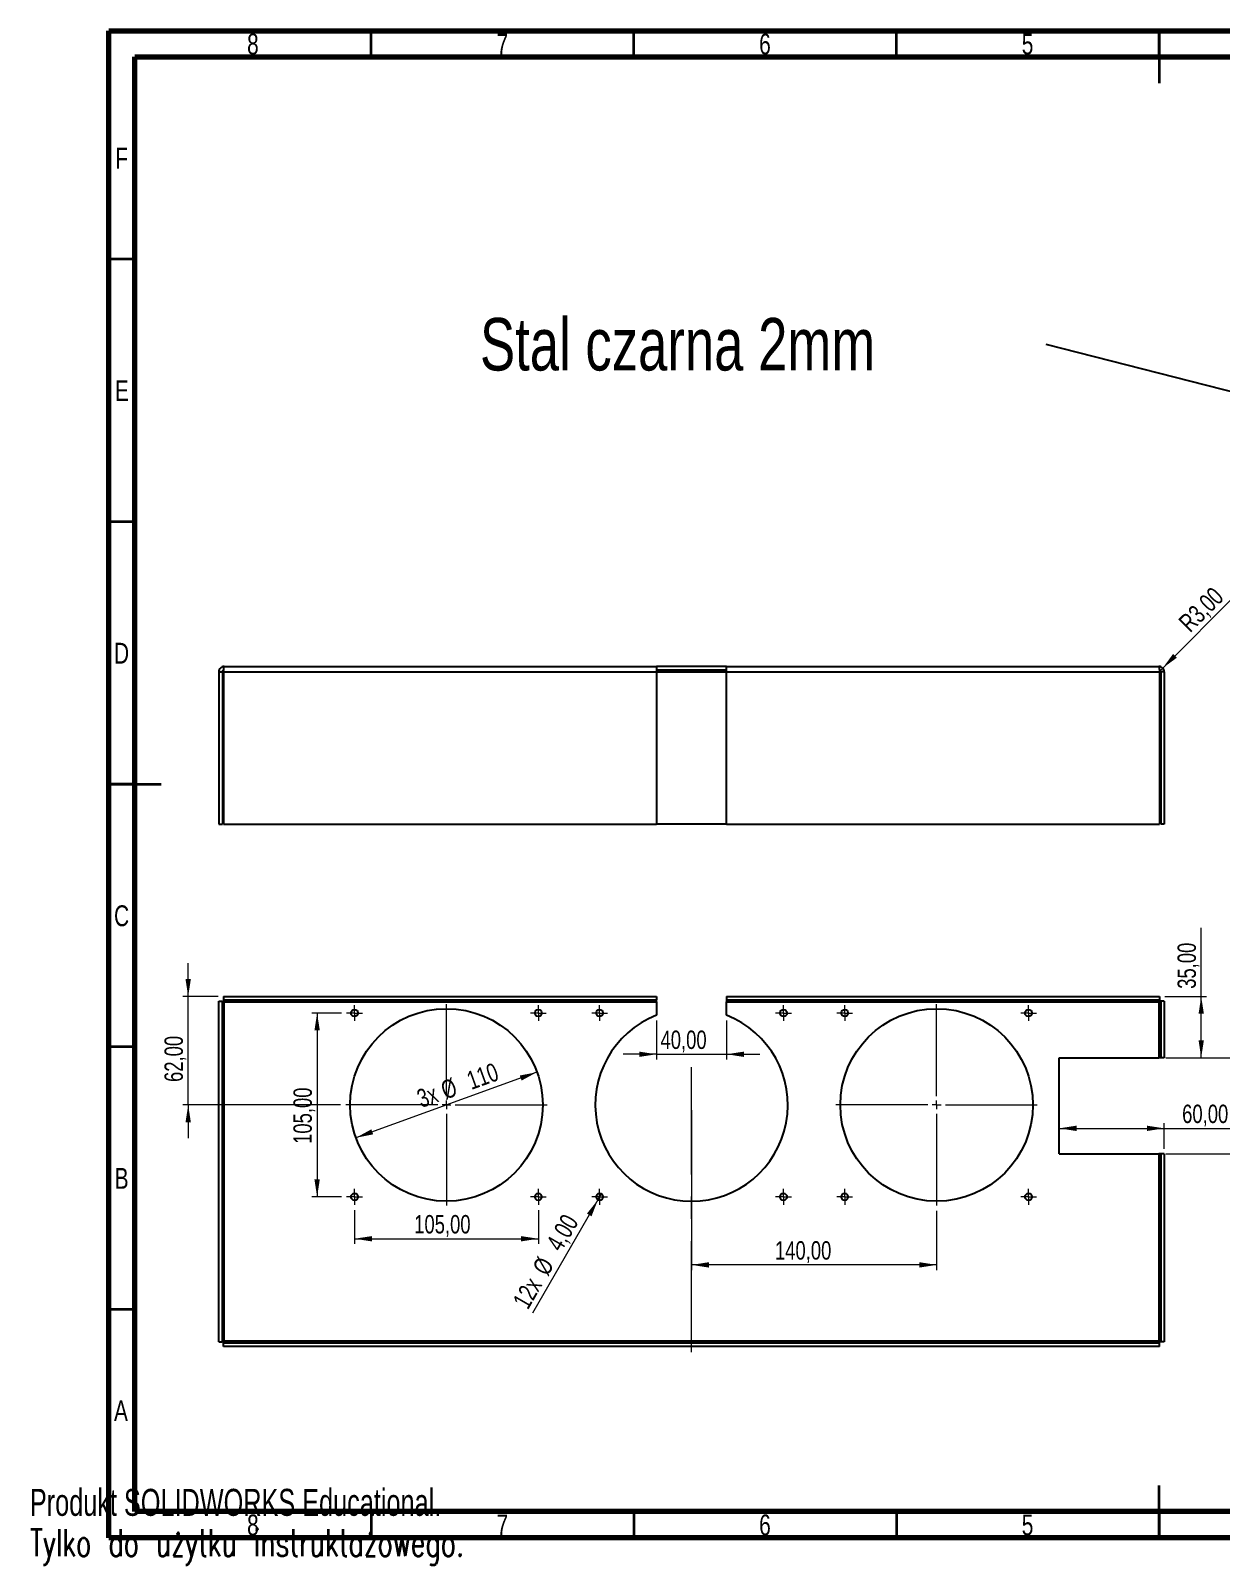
# Model space of a CAD drawing. Header units: millimetres. Extents: x 0 to 415, y 0 to 292.
# Drawn here: x 0.2 to 226.7, y -0.2 to 292 of the extents above; entities that cross this region are included whole.
import ezdxf

# ---------------------------------------------------------------- set-up
doc = ezdxf.new("R2010")
doc.units = ezdxf.units.MM
doc.linetypes.add('CENTERX2', pattern=[20.32, 12.7, -2.54, 2.54, -2.54])
doc.styles.add('SLDTEXTSTYLE0', font='TXT', dxfattribs={"width": 0.75})
doc.styles.add('SLDTEXTSTYLE3', font='TXT', dxfattribs={"width": 0.7})
doc.styles.add('SLDTEXTSTYLE4', font='TXT', dxfattribs={"width": 0.7, "bigfont": 'bigfont'})
doc.dimstyles.new('SLDDIMSTYLE0', dxfattribs={"dimtxt": 3.5, "dimasz": 3.302, "dimexe": 0, "dimexo": 0.0625, "dimgap": 0.875, "dimtad": 1, "dimlfac": 3, "dimrnd": 1e-09, "dimzin": 12, "dimdsep": 46, "dimtxsty": 'SLDTEXTSTYLE0', "dimsah": 1, "dimcen": 0, "dimadec": 0, "dimazin": 3, "dimtfac": 1, "dimtofl": 0, "dimtmove": 0, "dimatfit": 3, "dimfxl": 1, "dimfrac": 2, "dimtolj": 1, "dimtzin": 12, "dimarcsym": 0})
doc.dimstyles.new('SLDDIMSTYLE1', dxfattribs={"dimtxt": 3.5, "dimasz": 3.302, "dimexe": 0, "dimexo": 0.0625, "dimgap": 0.875, "dimtad": 1, "dimlfac": 3, "dimrnd": 1e-09, "dimzin": 12, "dimdsep": 46, "dimtxsty": 'SLDTEXTSTYLE0', "dimsah": 1, "dimcen": 0.09, "dimadec": 0, "dimazin": 3, "dimtfac": 1, "dimtofl": 0, "dimtmove": 0, "dimatfit": 3, "dimfxl": 1, "dimfrac": 2, "dimtolj": 1, "dimtzin": 12, "dimarcsym": 0})
doc.dimstyles.new('SLDDIMSTYLE2', dxfattribs={"dimtxt": 0.18, "dimasz": 3.302, "dimexe": 0, "dimexo": 0.0625, "dimgap": 0, "dimtad": 0, "dimtih": 1, "dimtoh": 1, "dimdec": 0, "dimrnd": 1e-09, "dimzin": 0, "dimdsep": 46, "dimtxsty": 'Standard', "dimsah": 1, "dimcen": 0.09, "dimadec": 0, "dimazin": 0, "dimtfac": 3.302, "dimtdec": 0, "dimtofl": 0, "dimtmove": 0, "dimatfit": 3, "dimfxl": 1, "dimfrac": 2, "dimtolj": 1, "dimtzin": 0, "dimarcsym": 0})
doc.dimstyles.new('SLDDIMSTYLE3', dxfattribs={"dimtxt": 3.5, "dimasz": 3.302, "dimexe": 0, "dimexo": 0.0625, "dimgap": 0.875, "dimtad": 1, "dimdec": 0, "dimlfac": 3, "dimrnd": 1e-09, "dimzin": 12, "dimdsep": 46, "dimtxsty": 'SLDTEXTSTYLE0', "dimsah": 1, "dimcen": 0, "dimadec": 0, "dimazin": 3, "dimtfac": 1, "dimtdec": 0, "dimtmove": 0, "dimatfit": 3, "dimfxl": 1, "dimfrac": 2, "dimtolj": 1, "dimtzin": 12, "dimarcsym": 0})
doc.dimstyles.new('SLDDIMSTYLE4', dxfattribs={"dimtxt": 3.5, "dimasz": 3.302, "dimexe": 0, "dimexo": 0.0625, "dimgap": 0.875, "dimtad": 1, "dimlfac": 3, "dimrnd": 1e-09, "dimzin": 12, "dimdsep": 46, "dimtxsty": 'SLDTEXTSTYLE0', "dimsah": 1, "dimcen": 0.09, "dimadec": 0, "dimazin": 3, "dimtfac": 1, "dimtmove": 0, "dimatfit": 0, "dimfxl": 1, "dimfrac": 2, "dimtolj": 1, "dimtzin": 12, "dimarcsym": 0})
doc.dimstyles.new('SLDDIMSTYLE5', dxfattribs={"dimtxt": 3.5, "dimasz": 3.302, "dimexe": 0, "dimexo": 0.0625, "dimgap": 0.875, "dimtad": 1, "dimlfac": 3, "dimrnd": 1e-09, "dimzin": 12, "dimdsep": 46, "dimtxsty": 'SLDTEXTSTYLE0', "dimblk1": 'NONE', "dimsah": 1, "dimcen": 0, "dimadec": 0, "dimazin": 3, "dimtfac": 1, "dimtmove": 0, "dimatfit": 3, "dimldrblk": 'NONE', "dimfxl": 1, "dimfrac": 2, "dimtolj": 1, "dimtzin": 12, "dimarcsym": 0})

# ---------------------------------------------------------------- blocks, each defined once
blk = doc.blocks.new('_D')
at = {"color": 7, "linetype": 'Continuous', "lineweight": 0}
for q in [(230.01, 184.95), (214.98, 169.92)]:
    blk.add_line((215.69, 170.62), q, dxfattribs=at)
at = {"color": 7, "linetype": 'Continuous', "lineweight": 18}
blk.add_solid([(215.69, 170.62), (218.38, 172.6), (217.66, 173.32)], dxfattribs=at)
at = {"color": 7, "linetype": 'Continuous', "lineweight": 18, "insert": (218.45, 179.7), "char_height": 3.5, "attachment_point": 1, "rotation": 45, "style": 'SLDTEXTSTYLE0'}
blk.add_mtext('R3,00', dxfattribs=at)
blk = doc.blocks.new('SW_NOTE_0_2')
at = {"color": 0, "linetype": 'Continuous', "lineweight": 0, "insert": (-107.81, 5.04), "char_height": 10, "attachment_point": 1, "style": 'SLDTEXTSTYLE0'}
blk.add_mtext('Stal czarna 2mm', dxfattribs=at)
blk = doc.blocks.new('_D_2')
at = {"color": 7, "linetype": 'Continuous', "lineweight": 0}
blk.add_line((96.55, 93.68), (62.08, 81.19), dxfattribs=at)
at = {"color": 7, "linetype": 'Continuous', "lineweight": 18}
for points in [[(96.55, 93.68), (93.27, 93.03), (93.62, 92.08)], [(62.08, 81.19), (65.36, 81.84), (65.01, 82.79)]]:
    blk.add_solid(points, dxfattribs=at)
at = {"color": 7, "linetype": 'Continuous', "lineweight": 18, "char_height": 3.5, "attachment_point": 1, "rotation": 19.9199, "style": 'SLDTEXTSTYLE0'}
for s, insert in [('110', (82.85, 93.57)), ('3x', (73.35, 90.13)), ('%%c', (77.91, 91.72))]:
    blk.add_mtext(s, dxfattribs=dict(at, insert=insert))
blk = doc.blocks.new('_D_3')
at = {"color": 7, "linetype": 'Continuous', "lineweight": 0}
for p, q in [((61.81, 67.43), (61.81, 60.96)), ((96.81, 67.43), (96.81, 60.96)), ((61.81, 61.96), (96.81, 61.96))]:
    blk.add_line(p, q, dxfattribs=at)
at = {"color": 7, "linetype": 'Continuous', "lineweight": 18}
for points in [[(61.81, 61.96), (65.12, 61.45), (65.12, 62.46)], [(96.81, 61.96), (93.51, 62.46), (93.51, 61.45)]]:
    blk.add_solid(points, dxfattribs=at)
at = {"color": 7, "linetype": 'Continuous', "lineweight": 18, "insert": (73.17, 66.47), "char_height": 3.5, "attachment_point": 1, "style": 'SLDTEXTSTYLE0'}
blk.add_mtext('105,00', dxfattribs=at)
blk = doc.blocks.new('_D_4')
at = {"color": 7, "linetype": 'Continuous', "lineweight": 0}
for p, q in [((59.31, 104.93), (53.69, 104.93)), ((54.69, 104.93), (54.69, 69.93)), ((59.31, 69.93), (53.69, 69.93))]:
    blk.add_line(p, q, dxfattribs=at)
at = {"color": 7, "linetype": 'Continuous', "lineweight": 18}
for points in [[(54.69, 104.93), (54.18, 101.63), (55.2, 101.63)], [(54.69, 69.93), (55.2, 73.24), (54.18, 73.24)]]:
    blk.add_solid(points, dxfattribs=at)
at = {"color": 7, "linetype": 'Continuous', "lineweight": 18, "insert": (50.18, 80.02), "char_height": 3.5, "attachment_point": 1, "rotation": 90, "style": 'SLDTEXTSTYLE0'}
blk.add_mtext('105,00', dxfattribs=at)
blk = doc.blocks.new('_D_5')
at = {"color": 7, "linetype": 'Continuous', "lineweight": 0}
for p, q in [((125.98, 86.43), (125.98, 55.98)), ((172.65, 67.27), (172.65, 55.98)), ((172.65, 56.98), (125.98, 56.98))]:
    blk.add_line(p, q, dxfattribs=at)
at = {"color": 7, "linetype": 'Continuous', "lineweight": 18}
for points in [[(125.98, 56.98), (129.28, 56.47), (129.28, 57.49)], [(172.65, 56.98), (169.35, 57.49), (169.35, 56.47)]]:
    blk.add_solid(points, dxfattribs=at)
at = {"color": 7, "linetype": 'Continuous', "lineweight": 18, "insert": (141.86, 61.49), "char_height": 3.5, "attachment_point": 1, "style": 'SLDTEXTSTYLE0'}
blk.add_mtext('140,00', dxfattribs=at)
blk = doc.blocks.new('_D_6')
at = {"color": 7, "linetype": 'Continuous', "lineweight": 0}
for p, q in [((119.31, 103.51), (119.31, 96.09)), ((132.65, 103.51), (132.65, 96.09)), ((119.31, 97.09), (112.96, 97.09)), ((119.31, 97.09), (132.65, 97.09)), ((132.65, 97.09), (139, 97.09))]:
    blk.add_line(p, q, dxfattribs=at)
at = {"color": 7, "linetype": 'Continuous', "lineweight": 18}
for points in [[(119.31, 97.09), (116.01, 97.59), (116.01, 96.58)], [(132.65, 97.09), (135.95, 96.58), (135.95, 97.59)]]:
    blk.add_solid(points, dxfattribs=at)
at = {"color": 7, "linetype": 'Continuous', "lineweight": 18, "insert": (120.07, 101.6), "char_height": 3.5, "attachment_point": 1, "style": 'SLDTEXTSTYLE0'}
blk.add_mtext('40,00', dxfattribs=at)
blk = doc.blocks.new('_D_7')
at = {"color": 7, "linetype": 'Continuous', "lineweight": 0}
for q in [(108.81, 70.51), (95.69, 47.79)]:
    blk.add_line((108.15, 69.36), q, dxfattribs=at)
at = {"color": 7, "linetype": 'Continuous', "lineweight": 18}
blk.add_solid([(108.15, 69.36), (106.06, 66.75), (106.94, 66.24)], dxfattribs=at)
at = {"color": 7, "linetype": 'Continuous', "lineweight": 18, "char_height": 3.5, "attachment_point": 1, "rotation": 60, "style": 'SLDTEXTSTYLE0'}
for s, insert in [('4,00', (98.13, 61.04)), ('%%c', (95.53, 56.44)), ('12x', (91.78, 50.05))]:
    blk.add_mtext(s, dxfattribs=dict(at, insert=insert))
blk = doc.blocks.new('_None')
blk = doc.blocks.new('_D_8')
at = {"color": 7, "linetype": 'Continuous', "lineweight": 0}
for p, q in [((195.98, 82.98), (215.98, 82.98)), ((215.98, 79.1), (215.98, 83.98)), ((215.98, 82.98), (231.03, 82.98))]:
    blk.add_line(p, q, dxfattribs=at)
at = {"color": 7, "linetype": 'Continuous', "lineweight": 18}
for points in [[(195.98, 82.98), (199.28, 82.47), (199.28, 83.49)], [(215.98, 82.98), (212.68, 83.49), (212.68, 82.47)]]:
    blk.add_solid(points, dxfattribs=at)
at = {"color": 7, "linetype": 'Continuous', "lineweight": 18, "insert": (219.39, 87.49), "char_height": 3.5, "attachment_point": 1, "style": 'SLDTEXTSTYLE0'}
blk.add_mtext('60,00', dxfattribs=at)
blk = doc.blocks.new('_D_9')
at = {"color": 7, "linetype": 'Continuous', "lineweight": 0}
for p, q in [((234.19, 96.43), (234.19, 108.94)), ((216.31, 96.43), (235.19, 96.43)), ((234.19, 78.1), (234.19, 96.43)), ((216.31, 78.1), (235.19, 78.1))]:
    blk.add_line(p, q, dxfattribs=at)
at = {"color": 7, "linetype": 'Continuous', "lineweight": 18}
for points in [[(234.19, 96.43), (233.68, 93.13), (234.69, 93.13)], [(234.19, 78.1), (234.69, 81.4), (233.68, 81.4)]]:
    blk.add_solid(points, dxfattribs=at)
at = {"color": 7, "linetype": 'Continuous', "lineweight": 18, "insert": (229.67, 97.3), "char_height": 3.5, "attachment_point": 1, "rotation": 90, "style": 'SLDTEXTSTYLE0'}
blk.add_mtext('55,00', dxfattribs=at)
blk = doc.blocks.new('_D_10')
at = {"color": 7, "linetype": 'Continuous', "lineweight": 0}
for p, q in [((223.02, 108.1), (223.02, 121.19)), ((216.08, 108.1), (224.02, 108.1)), ((223.02, 96.43), (223.02, 108.1)), ((216.31, 96.43), (224.02, 96.43))]:
    blk.add_line(p, q, dxfattribs=at)
at = {"color": 7, "linetype": 'Continuous', "lineweight": 18}
for points in [[(223.02, 108.1), (222.52, 104.8), (223.53, 104.8)], [(223.02, 96.43), (223.53, 99.74), (222.52, 99.74)]]:
    blk.add_solid(points, dxfattribs=at)
at = {"color": 7, "linetype": 'Continuous', "lineweight": 18, "insert": (218.51, 109.55), "char_height": 3.5, "attachment_point": 1, "rotation": 90, "style": 'SLDTEXTSTYLE0'}
blk.add_mtext('35,00', dxfattribs=at)
blk = doc.blocks.new('_D_11')
at = {"color": 7, "linetype": 'Continuous', "lineweight": 0}
for p, q in [((30.14, 108.1), (30.14, 114.45)), ((35.88, 108.1), (29.14, 108.1)), ((30.14, 87.43), (30.14, 108.1)), ((59.15, 87.43), (29.14, 87.43)), ((30.14, 87.43), (30.14, 81.08))]:
    blk.add_line(p, q, dxfattribs=at)
at = {"color": 7, "linetype": 'Continuous', "lineweight": 18}
for points in [[(30.14, 108.1), (30.65, 111.4), (29.63, 111.4)], [(30.14, 87.43), (29.63, 84.13), (30.65, 84.13)]]:
    blk.add_solid(points, dxfattribs=at)
at = {"color": 7, "linetype": 'Continuous', "lineweight": 18, "insert": (25.63, 91.81), "char_height": 3.5, "attachment_point": 1, "rotation": 90, "style": 'SLDTEXTSTYLE0'}
blk.add_mtext('62,00', dxfattribs=at)
blk = doc.blocks.new('SW_CENTERMARKSYMBOL_0')
at = {"color": 0, "linetype": 'Continuous', "lineweight": 18}
for p, q in [((0, 1.67), (0, 19.17)), ((-1.67, 0), (-19.17, 0)), ((0, 0), (-0.83, 0)), ((0, 0), (0, 0.83)), ((0, 0), (0, -0.83)), ((0, 0), (0.83, 0)), ((1.67, 0), (19.17, 0)), ((0, -1.67), (0, -19.17))]:
    blk.add_line(p, q, dxfattribs=at)
blk = doc.blocks.new('SW_CENTERMARKSYMBOL_1')
at = {"color": 0, "linetype": 'Continuous', "lineweight": 18}
for p, q in [((0, 1.67), (0, 19.17)), ((-1.67, 0), (-19.17, 0)), ((0, 0), (-0.83, 0)), ((0, 0), (0, 0.83)), ((0, 0), (0, -0.83)), ((0, 0), (0.83, 0)), ((1.67, 0), (19.17, 0)), ((0, -1.67), (0, -19.17))]:
    blk.add_line(p, q, dxfattribs=at)
blk = doc.blocks.new('SW_CENTERMARKSYMBOL_2')
at = {"color": 0, "linetype": 'Continuous', "lineweight": 18}
for p, q in [((-0.83, 0), (-1.5, 0)), ((0, 0), (-0.83, 0)), ((0, 0.83), (0, 1.5)), ((0, 0), (0, 0.83)), ((0, 0), (0, -0.83)), ((0, 0), (0.83, 0)), ((0.83, 0), (1.5, 0)), ((0, -0.83), (0, -1.5))]:
    blk.add_line(p, q, dxfattribs=at)
blk = doc.blocks.new('SW_CENTERMARKSYMBOL_3')
at = {"color": 0, "linetype": 'Continuous', "lineweight": 18}
for p, q in [((-0.83, 0), (-1.5, 0)), ((0, 0), (-0.83, 0)), ((0, 0.83), (0, 1.5)), ((0, 0), (0, 0.83)), ((0, 0), (0, -0.83)), ((0, 0), (0.83, 0)), ((0.83, 0), (1.5, 0)), ((0, -0.83), (0, -1.5))]:
    blk.add_line(p, q, dxfattribs=at)
blk = doc.blocks.new('SW_CENTERMARKSYMBOL_4')
at = {"color": 0, "linetype": 'Continuous', "lineweight": 18}
for p, q in [((-0.83, 0), (-1.5, 0)), ((0, 0), (-0.83, 0)), ((0, 0.83), (0, 1.5)), ((0, 0), (0, 0.83)), ((0, 0), (0, -0.83)), ((0, 0), (0.83, 0)), ((0.83, 0), (1.5, 0)), ((0, -0.83), (0, -1.5))]:
    blk.add_line(p, q, dxfattribs=at)
blk = doc.blocks.new('SW_CENTERMARKSYMBOL_5')
at = {"color": 0, "linetype": 'Continuous', "lineweight": 18}
for p, q in [((-0.83, 0), (-1.5, 0)), ((0, 0), (-0.83, 0)), ((0, 0.83), (0, 1.5)), ((0, 0), (0, 0.83)), ((0, 0), (0, -0.83)), ((0, 0), (0.83, 0)), ((0.83, 0), (1.5, 0)), ((0, -0.83), (0, -1.5))]:
    blk.add_line(p, q, dxfattribs=at)
blk = doc.blocks.new('SW_CENTERMARKSYMBOL_6')
at = {"color": 0, "linetype": 'Continuous', "lineweight": 18}
for p, q in [((-0.83, 0), (-1.5, 0)), ((0, 0), (-0.83, 0)), ((0, 0.83), (0, 1.5)), ((0, 0), (0, 0.83)), ((0, 0), (0, -0.83)), ((0, 0), (0.83, 0)), ((0.83, 0), (1.5, 0)), ((0, -0.83), (0, -1.5))]:
    blk.add_line(p, q, dxfattribs=at)
blk = doc.blocks.new('SW_CENTERMARKSYMBOL_7')
at = {"color": 0, "linetype": 'Continuous', "lineweight": 18}
for p, q in [((-0.83, 0), (-1.5, 0)), ((0, 0), (-0.83, 0)), ((0, 0.83), (0, 1.5)), ((0, 0), (0, 0.83)), ((0, 0), (0, -0.83)), ((0, 0), (0.83, 0)), ((0.83, 0), (1.5, 0)), ((0, -0.83), (0, -1.5))]:
    blk.add_line(p, q, dxfattribs=at)
blk = doc.blocks.new('SW_CENTERMARKSYMBOL_8')
at = {"color": 0, "linetype": 'Continuous', "lineweight": 18}
for p, q in [((-0.83, 0), (-1.5, 0)), ((0, 0), (-0.83, 0)), ((0, 0.83), (0, 1.5)), ((0, 0), (0, 0.83)), ((0, 0), (0, -0.83)), ((0, 0), (0.83, 0)), ((0.83, 0), (1.5, 0)), ((0, -0.83), (0, -1.5))]:
    blk.add_line(p, q, dxfattribs=at)
blk = doc.blocks.new('SW_CENTERMARKSYMBOL_9')
at = {"color": 0, "linetype": 'Continuous', "lineweight": 18}
for p, q in [((-0.83, 0), (-1.5, 0)), ((0, 0), (-0.83, 0)), ((0, 0.83), (0, 1.5)), ((0, 0), (0, 0.83)), ((0, 0), (0, -0.83)), ((0, 0), (0.83, 0)), ((0.83, 0), (1.5, 0)), ((0, -0.83), (0, -1.5))]:
    blk.add_line(p, q, dxfattribs=at)
blk = doc.blocks.new('SW_CENTERMARKSYMBOL_10')
at = {"color": 0, "linetype": 'Continuous', "lineweight": 18}
for p, q in [((-0.83, 0), (-1.5, 0)), ((0, 0), (-0.83, 0)), ((0, 0.83), (0, 1.5)), ((0, 0), (0, 0.83)), ((0, 0), (0, -0.83)), ((0, 0), (0.83, 0)), ((0.83, 0), (1.5, 0)), ((0, -0.83), (0, -1.5))]:
    blk.add_line(p, q, dxfattribs=at)
blk = doc.blocks.new('SW_CENTERMARKSYMBOL_11')
at = {"color": 0, "linetype": 'Continuous', "lineweight": 18}
for p, q in [((-0.83, 0), (-1.5, 0)), ((0, 0), (-0.83, 0)), ((0, 0.83), (0, 1.5)), ((0, 0), (0, 0.83)), ((0, 0), (0, -0.83)), ((0, 0), (0.83, 0)), ((0.83, 0), (1.5, 0)), ((0, -0.83), (0, -1.5))]:
    blk.add_line(p, q, dxfattribs=at)
blk = doc.blocks.new('SW_CENTERMARKSYMBOL_12')
at = {"color": 0, "linetype": 'Continuous', "lineweight": 18}
for p, q in [((-0.83, 0), (-1.5, 0)), ((0, 0), (-0.83, 0)), ((0, 0.83), (0, 1.5)), ((0, 0), (0, 0.83)), ((0, 0), (0, -0.83)), ((0, 0), (0.83, 0)), ((0.83, 0), (1.5, 0)), ((0, -0.83), (0, -1.5))]:
    blk.add_line(p, q, dxfattribs=at)
blk = doc.blocks.new('SW_CENTERMARKSYMBOL_13')
at = {"color": 0, "linetype": 'Continuous', "lineweight": 18}
for p, q in [((-0.83, 0), (-1.5, 0)), ((0, 0), (-0.83, 0)), ((0, 0.83), (0, 1.5)), ((0, 0), (0, 0.83)), ((0, 0), (0, -0.83)), ((0, 0), (0.83, 0)), ((0.83, 0), (1.5, 0)), ((0, -0.83), (0, -1.5))]:
    blk.add_line(p, q, dxfattribs=at)

msp = doc.modelspace()

# ---------------------------------------------------------------- linework, layer by layer
at = {"color": 7, "linetype": 'Continuous', "lineweight": 70}
for p, q in [((15, 5), (15, 292)), ((15, 292), (415, 292)), ((20, 10), (20, 287)), ((20, 287), (410, 287)), ((410, 10), (20, 10)), ((415, 5), (15, 5))]:
    msp.add_line(p, q, dxfattribs=at)
at = {"color": 7, "linetype": 'Continuous', "lineweight": 35}
for p, q in [((65, 287), (65, 292)), ((115, 287), (115, 292)), ((165, 287), (165, 292)), ((215, 292), (215, 282)), ((215, 287), (215, 292)), ((20, 248.5), (15, 248.5)), ((20, 198.5), (15, 198.5)), ((15, 148.5), (25, 148.5)), ((20, 148.5), (15, 148.5)), ((20, 98.5), (15, 98.5)), ((20, 48.5), (15, 48.5)), ((215, 5), (215, 15)), ((65, 10), (65, 5)), ((115, 10), (115, 5)), ((165, 10), (165, 5)), ((215, 10), (215, 5))]:
    msp.add_line(p, q, dxfattribs=at)
at = {"color": 7, "linetype": 'Continuous', "lineweight": 25}
for p, q in [((35.9811, 169.9171), (36.6478, 169.9171)), ((35.9811, 169.9171), (35.9811, 140.9171)), ((36.6478, 169.9171), (36.6478, 140.9171)), ((36.8835, 169.9171), (36.8835, 140.9171)), ((36.8835, 169.9171), (119.3144, 169.9171)), ((36.9811, 170.9171), (119.3144, 170.9171)), ((119.3144, 170.9171), (119.3144, 169.9171)), ((132.6478, 170.9171), (119.3144, 170.9171)), ((132.6478, 170.2504), (119.3144, 170.2504)), ((119.3144, 169.9171), (119.3144, 140.9171)), ((119.3144, 169.9171), (132.6478, 169.9171)), ((132.6478, 170.9171), (214.9811, 170.9171)), ((132.6478, 169.9171), (132.6478, 170.9171)), ((132.6478, 169.9171), (215.0787, 169.9171)), ((132.6478, 140.9171), (132.6478, 169.9171)), ((215.0787, 169.9171), (215.0787, 140.9171)), ((215.9811, 169.9171), (215.3144, 169.9171)), ((215.3144, 169.9171), (215.3144, 140.9171)), ((215.9811, 169.9171), (215.9811, 140.9171)), ((35.9811, 140.9171), (36.6478, 140.9171)), ((36.8835, 140.9171), (119.3144, 140.9171)), ((132.6478, 140.9171), (119.3144, 140.9171)), ((132.6478, 140.9171), (215.0787, 140.9171)), ((215.9811, 140.9171), (215.3144, 140.9171)), ((35.9811, 42.3373), (35.9811, 107.1992)), ((35.9811, 107.1992), (36.6478, 107.1992)), ((36.6478, 42.3373), (36.6478, 107.1992)), ((36.8835, 108.1016), (36.8835, 107.4349)), ((36.8835, 108.1016), (119.3144, 108.1016)), ((36.8835, 107.4349), (119.3144, 107.4349)), ((36.9811, 42.4349), (36.9811, 107.1016)), ((36.9811, 107.1016), (119.3144, 107.1016)), ((119.3144, 108.1016), (119.3144, 107.4349)), ((119.3144, 107.1016), (119.3144, 107.4349)), ((119.3144, 107.1016), (119.3144, 104.5131)), ((132.6478, 108.1016), (215.0787, 108.1016)), ((132.6478, 108.1016), (132.6478, 107.4349)), ((132.6478, 107.4349), (215.0787, 107.4349)), ((132.6478, 107.4349), (132.6478, 107.1016)), ((132.6478, 107.1016), (214.9811, 107.1016)), ((132.6478, 104.5131), (132.6478, 107.1016)), ((214.9811, 107.1016), (214.9811, 96.4349)), ((215.0787, 108.1016), (215.0787, 107.4349)), ((215.3144, 107.1992), (215.3144, 96.4349)), ((215.9811, 107.1992), (215.3144, 107.1992)), ((215.9811, 107.1992), (215.9811, 96.4349)), ((195.9811, 96.4349), (214.9811, 96.4349)), ((195.9811, 78.1016), (195.9811, 96.4349)), ((215.3144, 96.4349), (214.9811, 96.4349)), ((215.9811, 96.4349), (215.3144, 96.4349)), ((195.9811, 78.1016), (214.9811, 78.1016)), ((214.9811, 78.1016), (214.9811, 42.4349)), ((215.3144, 78.1016), (214.9811, 78.1016)), ((215.9811, 78.1016), (215.3144, 78.1016)), ((215.3144, 78.1016), (215.3144, 42.3373)), ((215.9811, 78.1016), (215.9811, 42.3373)), ((35.9811, 42.3373), (36.6478, 42.3373)), ((215.0787, 42.1016), (36.8835, 42.1016)), ((36.8835, 41.4349), (36.8835, 42.1016)), ((215.0787, 41.4349), (36.8835, 41.4349)), ((214.9811, 42.4349), (36.9811, 42.4349)), ((215.0787, 41.4349), (215.0787, 42.1016)), ((215.9811, 42.3373), (215.3144, 42.3373))]:
    msp.add_line(p, q, dxfattribs=at)
at = {"color": 7, "linetype": 'CENTERX2', "lineweight": 18, "ltscale": 1.666667}
msp.add_line((125.9811, 40.3373), (125.9811, 94.6504), dxfattribs=at)
at = {"color": 7, "linetype": 'Continuous', "lineweight": 25}
for centre, radius in [((79.3144, 87.4349), 18.3333), ((61.8144, 104.9349), 0.6667), ((96.8144, 104.9349), 0.6667), ((108.4811, 104.9349), 0.6667), ((143.4811, 104.9349), 0.6667), ((172.6478, 87.4349), 18.3333), ((155.1478, 104.9349), 0.6667), ((190.1478, 104.9349), 0.6667), ((61.8144, 69.9349), 0.6667), ((96.8144, 69.9349), 0.6667), ((108.4811, 69.9349), 0.6667), ((143.4811, 69.9349), 0.6667), ((155.1478, 69.9349), 0.6667), ((190.1478, 69.9349), 0.6667)]:
    msp.add_circle(centre, radius, dxfattribs=at)
msp.add_arc((125.9811, 87.4349), 18.3333, 111.323686, 68.676314, dxfattribs=at)
for points, knots in [([(36.9811, 170.9171), (36.8502, 170.9171), (36.7194, 170.8911), (36.4775, 170.7909), (36.3666, 170.7168), (36.1814, 170.5316), (36.1073, 170.4207), (36.0071, 170.1788), (35.9811, 170.048), (35.9811, 169.9171)], [0, 0, 0, 0, 0.25, 0.25, 0.5, 0.5, 0.75, 0.75, 1, 1, 1, 1]), ([(36.9038, 170.235), (36.8868, 170.2325), (36.8266, 170.2235), (36.7403, 170.157), (36.6627, 170.0485), (36.6528, 169.9609), (36.6478, 169.9171)], [0, 0, 0, 0, 0.115984758, 0.410656505, 0.705328253, 1, 1, 1, 1]), ([(36.8835, 169.9171), (36.8916, 170.048), (36.8998, 170.1788), (36.916, 170.4207), (36.9242, 170.5316), (36.9404, 170.7168), (36.9486, 170.7909), (36.9648, 170.8911), (36.973, 170.9171), (36.9811, 170.9171)], [0, 0, 0, 0, 0.25, 0.25, 0.5, 0.5, 0.75, 0.75, 1, 1, 1, 1]), ([(214.9811, 170.9171), (214.9892, 170.9171), (214.9974, 170.8911), (215.0137, 170.7909), (215.0218, 170.7168), (215.0381, 170.5316), (215.0462, 170.4207), (215.0625, 170.1788), (215.0706, 170.048), (215.0787, 169.9171)], [0, 0, 0, 0, 0.25, 0.25, 0.5, 0.5, 0.75, 0.75, 1, 1, 1, 1]), ([(215.9811, 169.9171), (215.9811, 170.048), (215.9551, 170.1788), (215.8549, 170.4207), (215.7808, 170.5316), (215.5957, 170.7168), (215.4847, 170.7909), (215.2429, 170.8911), (215.112, 170.9171), (214.9811, 170.9171)], [0, 0, 0, 0, 0.25, 0.25, 0.5, 0.5, 0.75, 0.75, 1, 1, 1, 1]), ([(215.3144, 169.9171), (215.3095, 169.9609), (215.2995, 170.0485), (215.2219, 170.157), (215.1357, 170.2235), (215.0755, 170.2325), (215.0585, 170.235)], [0, 0, 0, 0, 0.29467175, 0.58934349, 0.88401524, 1, 1, 1, 1]), ([(36.9811, 107.1016), (36.8938, 107.1178), (36.8071, 107.1341), (36.6837, 107.1667), (36.6478, 107.1829), (36.6478, 107.1992)], [0, 0, 0, 0, 0.5, 0.5, 1, 1, 1, 1]), ([(36.8835, 107.4349), (36.8998, 107.4349), (36.916, 107.399), (36.9486, 107.2756), (36.9648, 107.1888), (36.9811, 107.1016)], [0, 0, 0, 0, 0.5, 0.5, 1, 1, 1, 1]), ([(214.9811, 107.1016), (214.9974, 107.1888), (215.0137, 107.2756), (215.0462, 107.399), (215.0625, 107.4349), (215.0787, 107.4349)], [0, 0, 0, 0, 0.5, 0.5, 1, 1, 1, 1]), ([(215.3144, 107.1992), (215.3144, 107.1829), (215.2785, 107.1667), (215.1551, 107.1341), (215.0684, 107.1178), (214.9811, 107.1016)], [0, 0, 0, 0, 0.5, 0.5, 1, 1, 1, 1]), ([(36.6478, 42.3373), (36.6478, 42.3535), (36.6837, 42.3698), (36.8071, 42.4024), (36.8938, 42.4186), (36.9811, 42.4349)], [0, 0, 0, 0, 0.5, 0.5, 1, 1, 1, 1]), ([(36.9811, 42.4349), (36.9648, 42.3476), (36.9486, 42.2609), (36.916, 42.1375), (36.8998, 42.1016), (36.8835, 42.1016)], [0, 0, 0, 0, 0.5, 0.5, 1, 1, 1, 1]), ([(215.0787, 42.1016), (215.0625, 42.1016), (215.0462, 42.1375), (215.0137, 42.2609), (214.9974, 42.3476), (214.9811, 42.4349)], [0, 0, 0, 0, 0.5, 0.5, 1, 1, 1, 1]), ([(214.9811, 42.4349), (215.0684, 42.4186), (215.1551, 42.4024), (215.2785, 42.3698), (215.3144, 42.3535), (215.3144, 42.3373)], [0, 0, 0, 0, 0.5, 0.5, 1, 1, 1, 1])]:
    msp.add_open_spline(points, degree=3, knots=knots, dxfattribs=at)

# ---------------------------------------------------------------- block references
at = {"color": 7, "linetype": 'Continuous', "lineweight": 0}
for name, p in [('SW_NOTE_0_2', (193.5117, 232.2549)), ('SW_CENTERMARKSYMBOL_0', (79.3144, 87.4349)), ('SW_CENTERMARKSYMBOL_9', (61.8144, 104.9349)), ('SW_CENTERMARKSYMBOL_8', (96.8144, 104.9349)), ('SW_CENTERMARKSYMBOL_11', (108.4811, 104.9349)), ('SW_CENTERMARKSYMBOL_12', (143.4811, 104.9349)), ('SW_CENTERMARKSYMBOL_1', (172.6478, 87.4349)), ('SW_CENTERMARKSYMBOL_3', (155.1478, 104.9349)), ('SW_CENTERMARKSYMBOL_4', (190.1478, 104.9349)), ('SW_CENTERMARKSYMBOL_2', (61.8144, 69.9349)), ('SW_CENTERMARKSYMBOL_7', (96.8144, 69.9349)), ('SW_CENTERMARKSYMBOL_6', (108.4811, 69.9349)), ('SW_CENTERMARKSYMBOL_13', (143.4811, 69.9349)), ('SW_CENTERMARKSYMBOL_10', (155.1478, 69.9349)), ('SW_CENTERMARKSYMBOL_5', (190.1478, 69.9349))]:
    msp.add_blockref(name, p, dxfattribs=at)

# ---------------------------------------------------------------- texts
at = {"color": 7, "linetype": 'Continuous', "lineweight": 0, "char_height": 3.9687, "attachment_point": 2, "style": 'SLDTEXTSTYLE0'}
for s, insert in [('8', (42.46, 291.4438)), ('7', (89.96, 291.4438)), ('6', (139.96, 291.4438)), ('5', (189.96, 291.4438)), ('F', (17.4577, 269.6938)), ('E', (17.5078, 225.4438)), ('D', (17.4527, 175.4438)), ('C', (17.4587, 125.4438)), ('B', (17.4706, 75.4438)), ('A', (17.3397, 31.1938)), ('8', (42.46, 9.4438)), ('7', (89.96, 9.4438)), ('6', (139.96, 9.4438)), ('5', (189.96, 9.4438))]:
    msp.add_mtext(s, dxfattribs=dict(at, insert=insert))
at = {"color": 7, "linetype": 'Continuous', "char_height": 5.1381, "attachment_point": 1}
for s, insert, style in [('Produkt SOLIDWORKS Educational.', (0, 14.3305), 'SLDTEXTSTYLE3'), ('Tylko do użytku instruktażowego.', (0, 6.6234), 'SLDTEXTSTYLE4')]:
    msp.add_mtext(s, dxfattribs=dict(at, insert=insert, style=style))

# ---------------------------------------------------------------- dimensions: what is measured, and where the dimension line sits
at = {"color": 7, "linetype": 'Continuous', "lineweight": 18}
dim = msp.add_radius_dim(center=(214.9811, 169.9171), mpoint=(215.6882, 170.6242), dimstyle='SLDDIMSTYLE0', dxfattribs=at)
dim.commit()
dim.dimension.update_dxf_attribs({"geometry": '_D', "text_midpoint": (225.9811, 180.9171), "dimtype": 164})
for base, p1, p2, angle, dimstyle, picture, middle in [((223.0246, 108.1016), (215.3144, 96.4349), (215.0787, 108.1016), 90, 'SLDDIMSTYLE1', '_D_10', (223.0246, 115.3717)), ((30.143, 108.1016), (60.1478, 87.4349), (36.8835, 108.1016), 90, 'SLDDIMSTYLE4', '_D_11', (30.143, 97.6303)), ((234.1858, 96.4349), (215.3144, 78.1016), (215.3144, 96.4349), 90, 'SLDDIMSTYLE1', '_D_9', (234.1858, 103.1187)), ((54.6922, 69.9349), (60.3144, 104.9349), (60.3144, 69.9349), 90, 'SLDDIMSTYLE1', '_D_4', (54.6922, 87.1301)), ((132.6478, 97.0852), (119.3144, 104.5131), (132.6478, 104.5131), 0, 'SLDDIMSTYLE4', '_D_6', (125.8885, 97.0852)), ((215.9811, 82.9801), (195.9811, 78.1016), (215.9811, 78.1016), 0, 'SLDDIMSTYLE1', '_D_8', (225.2083, 82.9801))]:
    dim = msp.add_linear_dim(base=base, p1=p1, p2=p2, angle=angle, dimstyle=dimstyle, dxfattribs=at)
    dim.commit()
    dim.dimension.update_dxf_attribs({"geometry": picture, "text_midpoint": middle, "dimtype": 160})
for p1, p2, text, dimstyle, picture, middle in [((96.5509, 93.6812), (62.078, 81.1886), '3x<>', 'SLDDIMSTYLE3', '_D_2', (83.303, 88.8803)), ((108.8144, 70.5122), (108.1478, 69.3575), '12x<>', 'SLDDIMSTYLE5', '_D_7', (101.0014, 56.9797))]:
    dim = msp.add_diameter_dim_2p(p1=p1, p2=p2, text=text, dimstyle=dimstyle, dxfattribs=at)
    dim.commit()
    dim.dimension.update_dxf_attribs({"geometry": picture, "text_midpoint": middle, "dimtype": 163})
for base, p1, p2, picture, middle in [((125.9811, 56.9797), (172.6478, 68.2682), (125.9811, 87.4349), '_D_5', (148.9749, 56.9797)), ((96.8144, 61.9559), (61.8144, 68.4349), (96.8144, 68.4349), '_D_3', (80.2848, 61.9559))]:
    dim = msp.add_linear_dim(base=base, p1=p1, p2=p2, dimstyle='SLDDIMSTYLE1', dxfattribs=at)
    dim.commit()
    dim.dimension.update_dxf_attribs({"geometry": picture, "text_midpoint": middle, "dimtype": 160})

# ---------------------------------------------------------------- leaders
at = {"color": 7, "linetype": 'Continuous', "lineweight": 0}
msp.add_leader([(244.928, 219.0852), (193.5117, 232.2549)], dimstyle='SLDDIMSTYLE2', dxfattribs=at)

doc.saveas('drawing.dxf')
